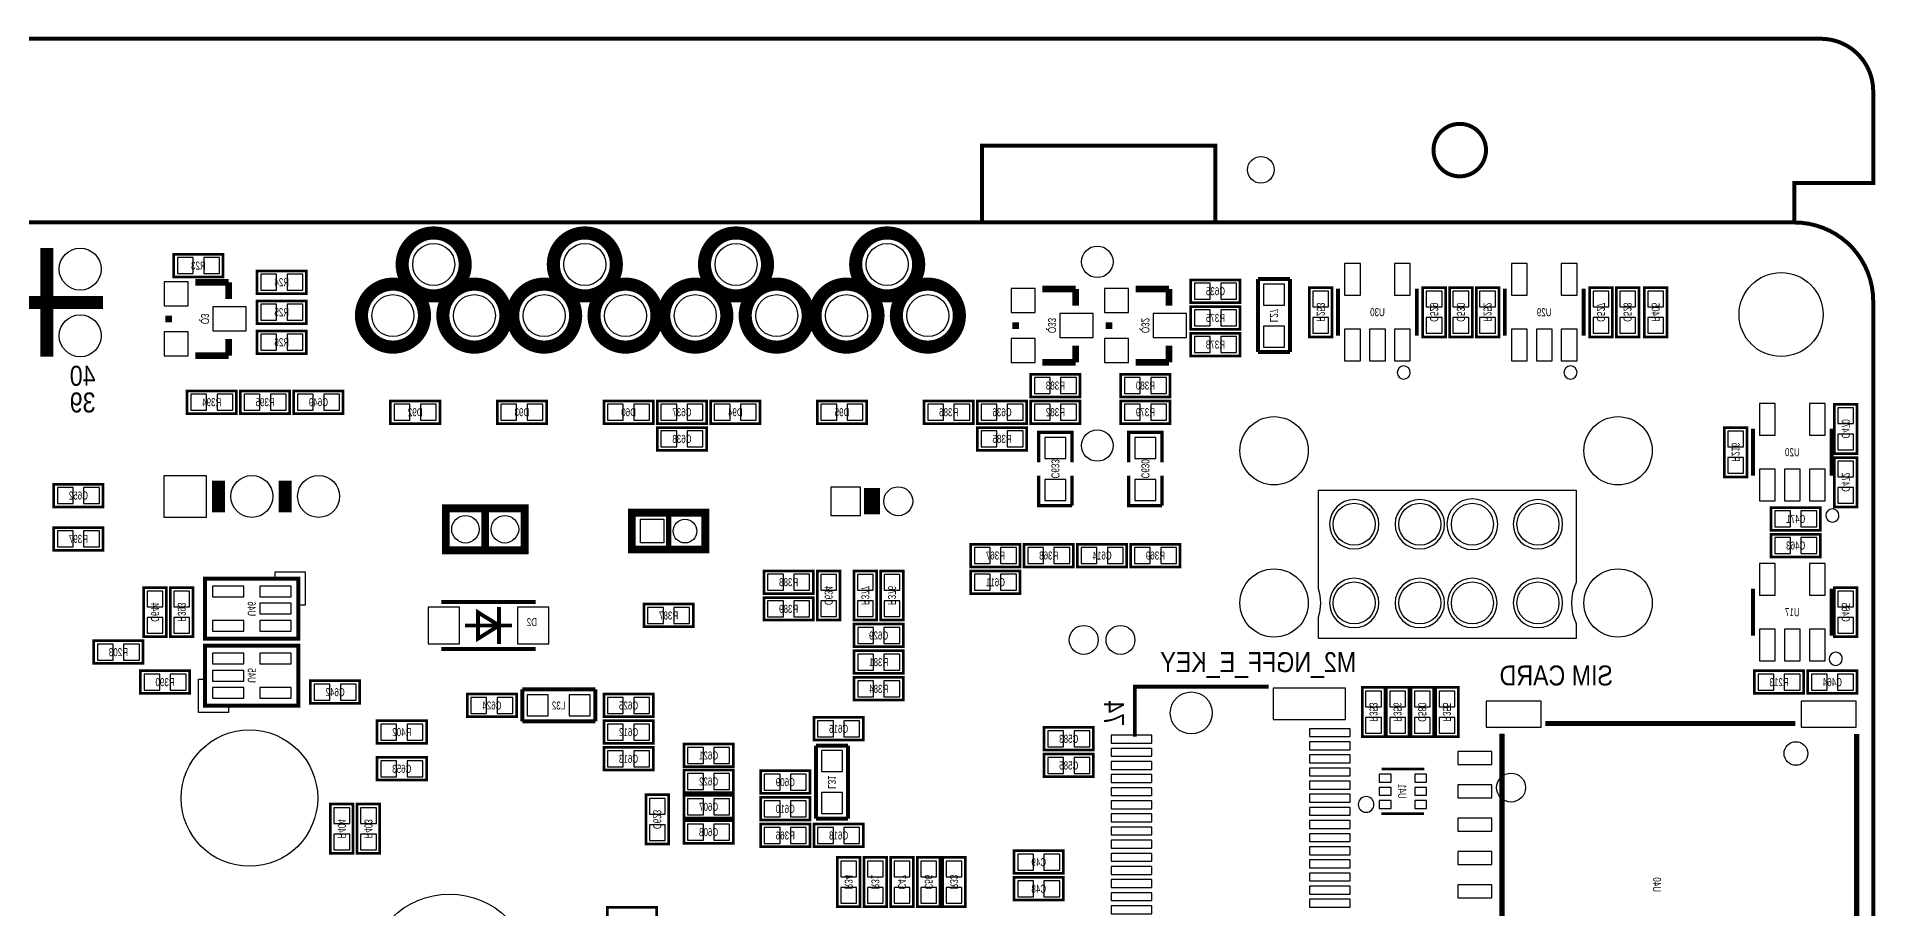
# Model space of a CAD drawing. Extents: x 0 to 125, y -7 to 87.
# Drawn here: x 55.1 to 125.1, y 53.9 to 87.1 of the extents above; entities that cross this region are included whole.
import ezdxf
from ezdxf.enums import TextEntityAlignment as Align

# ---------------------------------------------------------------- set-up
doc = ezdxf.new("R2010")
doc.units = 0
for name, color, linetype in [('BG_OUTLINE', 12, 'CONTINUOUS'), ('BG_SILKSCREEN_BOTTOM', 150, 'CONTINUOUS'), ('PG_SILKSCREEN_BOTTOM', 150, 'CONTINUOUS'), ('PIN_BOTTOM', 202, 'CONTINUOUS'), ('RD_SILKSCREEN_BOTTOM', 150, 'CONTINUOUS')]:
    doc.layers.add(name, color=color, linetype=linetype)

msp = doc.modelspace()

# ---------------------------------------------------------------- linework, layer by layer
at = {"layer": 'BG_OUTLINE', "const_width": 0.1524}
for points in [[(2.999994, 80.000094), (2.999994, 81.500091), (0, 81.500091), (0, 85.000084, -0.414214), (1.999996, 87.00008), (123.000008, 87.00008, -0.414214), (125.000004, 85.000084), (125.000004, 81.500091), (122.00001, 81.500091), (122.00001, 80.000094)], [(110.252002, 82.758077, 1), (108.252006, 82.758077, 1), (110.252002, 82.758077)], [(125.000004, 77.0001), (125.000004, 2.999994, -0.414214), (122.00001, 0), (2.999994, 0, -0.414214), (0, 2.999994), (0, 77.0001, -0.414214), (2.999994, 80.000094), (122.00001, 80.000094, -0.414214), (125.000004, 77.0001)]]:
    msp.add_lwpolyline(points, format="xyb", dxfattribs=at)
msp.add_lwpolyline([(91.059, 80.01), (91.059, 82.931), (99.949, 82.931), (99.949, 80.01)], dxfattribs=at)
at = {"layer": 'PG_SILKSCREEN_BOTTOM', "const_width": 0.499999}
for points in [[(71.373975, 78.399996, 0.999998), (68.973979, 78.399996, 1.000002), (71.373975, 78.399996)], [(77.131291, 78.399996, 0.999998), (74.731296, 78.399996, 1.000002), (77.131291, 78.399996)], [(82.888607, 78.399996, 0.999998), (80.488612, 78.399996, 1.000002), (82.888607, 78.399996)], [(88.645924, 78.399996, 0.999998), (86.245929, 78.399996, 1.000002), (88.645924, 78.399996)], [(69.824092, 76.45019, 1.000002), (67.424071, 76.45019, 0.999998), (69.824092, 76.45019)], [(72.923857, 76.45019, 1.000002), (70.523887, 76.45019, 0.999998), (72.923857, 76.45019)], [(75.581408, 76.45019, 1.000002), (73.181388, 76.45019, 0.999998), (75.581408, 76.45019)], [(78.681174, 76.45019, 1.000002), (76.281204, 76.45019, 0.999998), (78.681174, 76.45019)], [(81.338725, 76.45019, 1.000002), (78.938704, 76.45019, 0.999998), (81.338725, 76.45019)], [(84.43849, 76.45019, 1.000002), (82.03852, 76.45019, 0.999998), (84.43849, 76.45019)], [(87.096041, 76.45019, 1.000002), (84.696021, 76.45019, 0.999998), (87.096041, 76.45019)], [(90.195806, 76.45019, 1.000002), (87.795837, 76.45019, 0.999998), (90.195806, 76.45019)]]:
    msp.add_lwpolyline(points, format="xyb", dxfattribs=at)
at = {"layer": 'PG_SILKSCREEN_BOTTOM'}
for points, const_width in [([(55.441977, 74.882096), (55.441977, 79.022092)], 0.499999), ([(62.1538, 78.7908), (60.2742, 78.7908), (60.2742, 77.9272), (62.1538, 77.9272), (62.1538, 78.7908)], 0.1016), ([(62.3697, 77.724), (61.0997, 77.724)], 0.254), ([(62.3697, 77.089), (62.3697, 77.724)], 0.254), ([(63.4492, 77.2922), (65.3288, 77.2922), (65.3288, 78.1558), (63.4492, 78.1558), (63.4492, 77.2922)], 0.1016), ([(99.0092, 76.949275), (100.8888, 76.949275), (100.8888, 77.812875), (99.0092, 77.812875), (99.0092, 76.949275)], 0.1016), ([(102.791692, 77.851), (101.572492, 77.851)], 0.1524), ([(101.572492, 77.851), (101.572492, 75.0697)], 0.1524), ([(102.791692, 75.0697), (102.791692, 77.851)], 0.1524), ([(7.781976, 76.952094), (57.581978, 76.952094)], 0.499999), ([(65.3288, 77.0128), (63.4492, 77.0128), (63.4492, 76.1492), (65.3288, 76.1492), (65.3288, 77.0128)], 0.1016), ([(94.6277, 77.47), (93.3577, 77.47)], 0.254), ([(94.6277, 76.835), (94.6277, 77.47)], 0.254), ([(98.1837, 77.47), (96.9137, 77.47)], 0.254), ([(98.1837, 76.835), (98.1837, 77.47)], 0.254), ([(104.391892, 75.6412), (104.391892, 77.5208), (103.528292, 77.5208), (103.528292, 75.6412), (104.391892, 75.6412)], 0.1016), ([(104.619095, 77.480998), (104.619095, 75.681002)], 0.150012), ([(107.619089, 75.681002), (107.619089, 77.480998)], 0.150012), ([(108.709892, 75.6412), (108.709892, 77.5208), (107.846292, 77.5208), (107.846292, 75.6412), (108.709892, 75.6412)], 0.1016), ([(109.725892, 75.6412), (109.725892, 77.5208), (108.862292, 77.5208), (108.862292, 75.6412), (109.725892, 75.6412)], 0.1016), ([(110.741892, 75.6412), (110.741892, 77.5208), (109.878292, 77.5208), (109.878292, 75.6412), (110.741892, 75.6412)], 0.1016), ([(110.969095, 77.480998), (110.969095, 75.681002)], 0.150012), ([(113.969089, 75.681002), (113.969089, 77.480998)], 0.150012), ([(115.059892, 75.6412), (115.059892, 77.5208), (114.196292, 77.5208), (114.196292, 75.6412), (115.059892, 75.6412)], 0.1016), ([(116.075892, 75.6412), (116.075892, 77.5208), (115.212292, 77.5208), (115.212292, 75.6412), (116.075892, 75.6412)], 0.1016), ([(117.1448, 75.6412), (117.1448, 77.5208), (116.2812, 77.5208), (116.2812, 75.6412), (117.1448, 75.6412)], 0.1016), ([(60.0837, 76.2), (60.0837, 76.454)], 0.254), ([(92.3417, 75.946), (92.3417, 76.2)], 0.254), ([(95.8977, 75.946), (95.8977, 76.2)], 0.254), ([(100.8888, 76.796875), (99.0092, 76.796875), (99.0092, 75.933275), (100.8888, 75.933275), (100.8888, 76.796875)], 0.1016), ([(62.3697, 75.565), (62.3697, 74.93)], 0.254), ([(63.4492, 75.0062), (65.3288, 75.0062), (65.3288, 75.8698), (63.4492, 75.8698), (63.4492, 75.0062)], 0.1016), ([(99.0092, 74.917275), (100.8888, 74.917275), (100.8888, 75.780875), (99.0092, 75.780875), (99.0092, 74.917275)], 0.1016), ([(62.3697, 74.93), (61.0997, 74.93)], 0.254), ([(94.6277, 75.311), (94.6277, 74.676)], 0.254), ([(98.1837, 75.311), (98.1837, 74.676)], 0.254), ([(101.572492, 75.0697), (102.791692, 75.0697)], 0.1524), ([(94.7928, 74.2188), (92.9132, 74.2188), (92.9132, 73.3552), (94.7928, 73.3552), (94.7928, 74.2188)], 0.1016), ([(94.6277, 74.676), (93.3577, 74.676)], 0.254), ([(98.2218, 74.2188), (96.3422, 74.2188), (96.3422, 73.3552), (98.2218, 73.3552), (98.2218, 74.2188)], 0.1016), ([(98.1837, 74.676), (96.9137, 74.676)], 0.254), ([(60.7822, 72.7202), (62.6618, 72.7202), (62.6618, 73.5838), (60.7822, 73.5838), (60.7822, 72.7202)], 0.1016), ([(64.6938, 73.5838), (62.8142, 73.5838), (62.8142, 72.7202), (64.6938, 72.7202), (64.6938, 73.5838)], 0.1016), ([(64.8462, 72.7202), (66.7258, 72.7202), (66.7258, 73.5838), (64.8462, 73.5838), (64.8462, 72.7202)], 0.1016), ([(68.5292, 72.3392), (70.4088, 72.3392), (70.4088, 73.2028), (68.5292, 73.2028), (68.5292, 72.3392)], 0.1016), ([(72.5932, 72.3392), (74.4728, 72.3392), (74.4728, 73.2028), (72.5932, 73.2028), (72.5932, 72.3392)], 0.1016), ([(76.6572, 72.3392), (78.5368, 72.3392), (78.5368, 73.2028), (76.6572, 73.2028), (76.6572, 72.3392)], 0.1016), ([(78.6892, 72.3392), (80.5688, 72.3392), (80.5688, 73.2028), (78.6892, 73.2028), (78.6892, 72.3392)], 0.1016), ([(80.7212, 72.3392), (82.6008, 72.3392), (82.6008, 73.2028), (80.7212, 73.2028), (80.7212, 72.3392)], 0.1016), ([(84.7852, 72.3392), (86.6648, 72.3392), (86.6648, 73.2028), (84.7852, 73.2028), (84.7852, 72.3392)], 0.1016), ([(90.7288, 73.2028), (88.8492, 73.2028), (88.8492, 72.3392), (90.7288, 72.3392), (90.7288, 73.2028)], 0.1016), ([(92.7608, 73.2028), (90.8812, 73.2028), (90.8812, 72.3392), (92.7608, 72.3392), (92.7608, 73.2028)], 0.1016), ([(94.7928, 73.2028), (92.9132, 73.2028), (92.9132, 72.3392), (94.7928, 72.3392), (94.7928, 73.2028)], 0.1016), ([(98.2218, 73.2028), (96.3422, 73.2028), (96.3422, 72.3392), (98.2218, 72.3392), (98.2218, 73.2028)], 0.1016), ([(123.5202, 73.0758), (123.5202, 71.1962), (124.3838, 71.1962), (124.3838, 73.0758), (123.5202, 73.0758)], 0.1016), ([(80.5688, 72.1868), (78.6892, 72.1868), (78.6892, 71.3232), (80.5688, 71.3232), (80.5688, 72.1868)], 0.1016), ([(92.7608, 72.1868), (90.8812, 72.1868), (90.8812, 71.3232), (92.7608, 71.3232), (92.7608, 72.1868)], 0.1016), ([(120.1928, 70.3072), (120.1928, 72.1868), (119.3292, 72.1868), (119.3292, 70.3072), (120.1928, 70.3072)], 0.1016), ([(120.420003, 72.146998), (120.420003, 70.347002)], 0.150012), ([(123.419997, 70.347002), (123.419997, 72.146998)], 0.150012), ([(94.488, 70.866), (94.488, 72.009), (93.218, 72.009), (93.218, 70.866)], 0.127), ([(97.917, 70.866), (97.917, 72.009), (96.647, 72.009), (96.647, 70.866)], 0.127), ([(124.3838, 69.1642), (124.3838, 71.0438), (123.5202, 71.0438), (123.5202, 69.1642), (124.3838, 69.1642)], 0.1016), ([(57.5818, 70.0278), (55.7022, 70.0278), (55.7022, 69.1642), (57.5818, 69.1642), (57.5818, 70.0278)], 0.1016), ([(61.981004, 70.160998), (61.981004, 68.961)], 0.499999), ([(64.521004, 70.160998), (64.521004, 68.961)], 0.499999), ([(86.868, 68.877002), (86.868, 69.877)], 0.599999), ([(93.218, 70.358), (93.218, 69.215), (94.488, 69.215)], 0.127), ([(94.488, 69.215), (94.488, 70.358)], 0.127), ([(96.647, 70.358), (96.647, 69.215), (97.917, 69.215)], 0.127), ([(97.917, 69.215), (97.917, 70.358)], 0.127), ([(73.435997, 69.110911), (70.636003, 69.110911), (70.636003, 67.510914), (73.635997, 67.510914), (73.635997, 69.110911), (73.435997, 69.110911)], 0.299999), ([(72.136, 69.110911), (72.136, 67.510914)], 0.299999), ([(78.020012, 67.539057), (80.520007, 67.539057), (80.520007, 68.939054), (77.720012, 68.939054), (77.720012, 67.539057), (78.020012, 67.539057)], 0.299999), ([(79.120009, 67.539057), (79.120009, 68.939054)], 0.2), ([(122.9868, 69.1388), (121.1072, 69.1388), (121.1072, 68.2752), (122.9868, 68.2752), (122.9868, 69.1388)], 0.1016), ([(57.5818, 68.3768), (55.7022, 68.3768), (55.7022, 67.5132), (57.5818, 67.5132), (57.5818, 68.3768)], 0.1016), ([(122.9868, 68.1228), (121.1072, 68.1228), (121.1072, 67.2592), (122.9868, 67.2592), (122.9868, 68.1228)], 0.1016), ([(92.5068, 67.7418), (90.6272, 67.7418), (90.6272, 66.8782), (92.5068, 66.8782), (92.5068, 67.7418)], 0.1016), ([(92.6592, 66.8782), (94.5388, 66.8782), (94.5388, 67.7418), (92.6592, 67.7418), (92.6592, 66.8782)], 0.1016), ([(94.6912, 66.8782), (96.5708, 66.8782), (96.5708, 67.7418), (94.6912, 67.7418), (94.6912, 66.8782)], 0.1016), ([(96.7232, 66.8782), (98.6028, 66.8782), (98.6028, 67.7418), (96.7232, 67.7418), (96.7232, 66.8782)], 0.1016), ([(84.6328, 66.7258), (82.7532, 66.7258), (82.7532, 65.8622), (84.6328, 65.8622), (84.6328, 66.7258)], 0.1016), ([(85.6488, 64.8462), (85.6488, 66.7258), (84.7852, 66.7258), (84.7852, 64.8462), (85.6488, 64.8462)], 0.1016), ([(86.1822, 66.7258), (86.1822, 64.8462), (87.0458, 64.8462), (87.0458, 66.7258), (86.1822, 66.7258)], 0.1016), ([(87.1982, 66.7258), (87.1982, 64.8462), (88.0618, 64.8462), (88.0618, 66.7258), (87.1982, 66.7258)], 0.1016), ([(92.5068, 66.7258), (90.6272, 66.7258), (90.6272, 65.8622), (92.5068, 65.8622), (92.5068, 66.7258)], 0.1016), ([(59.1312, 66.0908), (59.1312, 64.2112), (59.9948, 64.2112), (59.9948, 66.0908), (59.1312, 66.0908)], 0.1016), ([(60.1472, 66.0908), (60.1472, 64.2112), (61.0108, 64.2112), (61.0108, 66.0908), (60.1472, 66.0908)], 0.1016), ([(61.468, 66.429001), (61.468, 64.143001), (65.024, 64.143001), (65.024, 66.429001), (61.468, 66.429001)], 0.1524), ([(120.420003, 66.050998), (120.420003, 64.251002)], 0.150012), ([(123.419997, 64.251002), (123.419997, 66.050998)], 0.150012), ([(124.3838, 64.2112), (124.3838, 66.0908), (123.5202, 66.0908), (123.5202, 64.2112), (124.3838, 64.2112)], 0.1016), ([(74.062996, 65.542998), (70.463004, 65.542998)], 0.150012), ([(72.662898, 64.643), (71.863102, 64.142899), (71.863102, 65.143101), (72.662898, 64.643)], 0.150012), ([(72.662898, 63.943001), (72.662898, 65.342999)], 0.150012), ([(80.0608, 65.4558), (78.1812, 65.4558), (78.1812, 64.5922), (80.0608, 64.5922), (80.0608, 65.4558)], 0.1016), ([(82.7532, 64.8462), (84.6328, 64.8462), (84.6328, 65.7098), (82.7532, 65.7098), (82.7532, 64.8462)], 0.1016), ([(71.363002, 64.643), (73.162998, 64.643)], 0.150012), ([(86.1822, 63.8302), (88.0618, 63.8302), (88.0618, 64.6938), (86.1822, 64.6938), (86.1822, 63.8302)], 0.1016), ([(59.1058, 64.0588), (57.2262, 64.0588), (57.2262, 63.1952), (59.1058, 63.1952), (59.1058, 64.0588)], 0.1016), ([(65.024, 61.586999), (65.024, 63.872999), (61.468, 63.872999), (61.468, 61.586999), (65.024, 61.586999)], 0.1524), ([(70.463004, 63.743002), (74.062996, 63.743002)], 0.150012), ([(88.0618, 63.6778), (86.1822, 63.6778), (86.1822, 62.8142), (88.0618, 62.8142), (88.0618, 63.6778)], 0.1016), ([(59.0042, 62.0522), (60.8838, 62.0522), (60.8838, 62.9158), (59.0042, 62.9158), (59.0042, 62.0522)], 0.1016), ([(65.4812, 61.6712), (67.3608, 61.6712), (67.3608, 62.5348), (65.4812, 62.5348), (65.4812, 61.6712)], 0.1016), ([(86.1822, 61.7982), (88.0618, 61.7982), (88.0618, 62.6618), (86.1822, 62.6618), (86.1822, 61.7982)], 0.1016), ([(101.976987, 62.31067), (96.876972, 62.31067), (96.876972, 60.410674)], 0.150012), ([(105.537, 62.2808), (105.537, 60.4012), (106.4006, 60.4012), (106.4006, 62.2808), (105.537, 62.2808)], 0.1016), ([(106.4514, 62.2808), (106.4514, 60.4012), (107.315, 60.4012), (107.315, 62.2808), (106.4514, 62.2808)], 0.1016), ([(108.2548, 60.4012), (108.2548, 62.2808), (107.3912, 62.2808), (107.3912, 60.4012), (108.2548, 60.4012)], 0.1016), ([(108.331, 62.2808), (108.331, 60.4012), (109.1946, 60.4012), (109.1946, 62.2808), (108.331, 62.2808)], 0.1016), ([(120.4722, 62.0522), (122.3518, 62.0522), (122.3518, 62.9158), (120.4722, 62.9158), (120.4722, 62.0522)], 0.1016), ([(124.3838, 62.9158), (122.5042, 62.9158), (122.5042, 62.0522), (124.3838, 62.0522), (124.3838, 62.9158)], 0.1016), ([(73.3298, 62.0268), (71.4502, 62.0268), (71.4502, 61.1632), (73.3298, 61.1632), (73.3298, 62.0268)], 0.1016), ([(76.327, 62.2046), (73.5457, 62.2046)], 0.1524), ([(73.5457, 62.2046), (73.5457, 60.9854)], 0.1524), ([(76.327, 60.9854), (76.327, 62.2046)], 0.1524), ([(76.6572, 61.1632), (78.5368, 61.1632), (78.5368, 62.0268), (76.6572, 62.0268), (76.6572, 61.1632)], 0.1016), ([(68.0212, 60.1472), (69.9008, 60.1472), (69.9008, 61.0108), (68.0212, 61.0108), (68.0212, 60.1472)], 0.1016), ([(73.5457, 60.9854), (76.327, 60.9854)], 0.1524), ([(76.6572, 60.1472), (78.5368, 60.1472), (78.5368, 61.0108), (76.6572, 61.0108), (76.6572, 60.1472)], 0.1016), ([(84.6582, 60.2742), (86.5378, 60.2742), (86.5378, 61.1378), (84.6582, 61.1378), (84.6582, 60.2742)], 0.1016), ([(112.517682, 60.910064), (122.0327, 60.910064)], 0.2), ([(95.3008, 60.7568), (93.4212, 60.7568), (93.4212, 59.8932), (95.3008, 59.8932), (95.3008, 60.7568)], 0.1016), ([(110.865006, 48.980674), (110.865006, 60.520656)], 0.2), ([(124.365004, 60.514179), (124.365004, 54.765067)], 0.2), ([(68.0212, 58.7502), (69.9008, 58.7502), (69.9008, 59.6138), (68.0212, 59.6138), (68.0212, 58.7502)], 0.1016), ([(76.6572, 59.1312), (78.5368, 59.1312), (78.5368, 59.9948), (76.6572, 59.9948), (76.6572, 59.1312)], 0.1016), ([(81.5848, 60.1218), (79.7052, 60.1218), (79.7052, 59.2582), (81.5848, 59.2582), (81.5848, 60.1218)], 0.1016), ([(84.7344, 60.0583), (84.7344, 57.277)], 0.1524), ([(85.9536, 60.0583), (84.7344, 60.0583)], 0.1524), ([(85.9536, 57.277), (85.9536, 60.0583)], 0.1524), ([(95.3008, 59.7408), (93.4212, 59.7408), (93.4212, 58.8772), (95.3008, 58.8772), (95.3008, 59.7408)], 0.1016), ([(81.5848, 59.1312), (79.7052, 59.1312), (79.7052, 58.2676), (81.5848, 58.2676), (81.5848, 59.1312)], 0.1016), ([(82.6262, 58.2422), (84.5058, 58.2422), (84.5058, 59.1058), (82.6262, 59.1058), (82.6262, 58.2422)], 0.1016), ([(107.898006, 59.178165), (106.275581, 59.178165)], 0.1), ([(79.121, 56.3118), (79.121, 58.1914), (78.2574, 58.1914), (78.2574, 56.3118), (79.121, 56.3118)], 0.1016), ([(81.5848, 58.166), (79.7052, 58.166), (79.7052, 57.3024), (81.5848, 57.3024), (81.5848, 58.166)], 0.1016), ([(82.6262, 57.2262), (84.5058, 57.2262), (84.5058, 58.0898), (82.6262, 58.0898), (82.6262, 57.2262)], 0.1016), ([(67.1068, 55.9562), (67.1068, 57.8358), (66.2432, 57.8358), (66.2432, 55.9562), (67.1068, 55.9562)], 0.1016), ([(68.1228, 55.9562), (68.1228, 57.8358), (67.2592, 57.8358), (67.2592, 55.9562), (68.1228, 55.9562)], 0.1016), ([(107.887084, 57.469761), (106.264685, 57.469761)], 0.1), ([(81.5848, 57.2008), (79.7052, 57.2008), (79.7052, 56.3372), (81.5848, 56.3372), (81.5848, 57.2008)], 0.1016), ([(82.6262, 56.2102), (84.5058, 56.2102), (84.5058, 57.0738), (82.6262, 57.0738), (82.6262, 56.2102)], 0.1016), ([(84.6582, 56.2102), (86.5378, 56.2102), (86.5378, 57.0738), (84.6582, 57.0738), (84.6582, 56.2102)], 0.1016), ([(84.7344, 57.277), (85.9536, 57.277)], 0.1524), ([(92.2782, 55.1942), (94.1578, 55.1942), (94.1578, 56.0578), (92.2782, 56.0578), (92.2782, 55.1942)], 0.1016), ([(86.4108, 53.9242), (86.4108, 55.8038), (85.5472, 55.8038), (85.5472, 53.9242), (86.4108, 53.9242)], 0.1016), ([(86.5632, 55.8038), (86.5632, 53.9242), (87.4268, 53.9242), (87.4268, 55.8038), (86.5632, 55.8038)], 0.1016), ([(87.5792, 55.8038), (87.5792, 53.9242), (88.4428, 53.9242), (88.4428, 55.8038), (87.5792, 55.8038)], 0.1016), ([(89.4588, 53.9242), (89.4588, 55.8038), (88.5952, 55.8038), (88.5952, 53.9242), (89.4588, 53.9242)], 0.1016), ([(89.5604, 55.8038), (89.5604, 53.9242), (90.424, 53.9242), (90.424, 55.8038), (89.5604, 55.8038)], 0.1016), ([(92.2782, 54.1782), (94.1578, 54.1782), (94.1578, 55.0418), (92.2782, 55.0418), (92.2782, 54.1782)], 0.1016), ([(124.365004, 54.765067), (124.365004, 49.015955)], 0.2), ([(76.7842, 53.0352), (78.6638, 53.0352), (78.6638, 53.8988), (76.7842, 53.8988), (76.7842, 53.0352)], 0.1016)]:
    msp.add_lwpolyline(points, dxfattribs=dict(at, const_width=const_width))
for points in [[(107.369077, 74.281005, 1), (106.869107, 74.280995, 1)], [(113.719077, 74.281005, 1), (113.219107, 74.280995, 1)], [(103.878278, 64.145135), (103.878278, 64.967815, 0.153462), (103.878278, 66.034133), (103.878278, 69.799429), (113.685777, 69.799429), (113.685777, 66.284323, 0.232151), (113.685777, 64.717727), (113.685777, 64.145135)], [(106.171644, 68.501006, 1), (104.292095, 68.501006, 1)], [(108.671766, 68.501006, 1), (106.792217, 68.501006, 1)], [(110.697162, 68.501006, 1), (108.766813, 68.501006, 1)], [(113.171884, 68.501006, 1), (111.292335, 68.501006, 1)], [(123.693987, 68.834, 1), (123.194017, 68.833991, 1)], [(106.171644, 65.501012, 1), (104.292095, 65.501012, 1)], [(108.671766, 65.501012, 1), (106.792217, 65.501012, 1)], [(110.671762, 65.501012, 1), (108.792213, 65.501012, 1)], [(113.171884, 65.501012, 1), (111.292335, 65.501012, 1)], [(123.820987, 63.373, 1), (123.321017, 63.372991, 1)], [(105.985996, 57.825056, 1), (105.385991, 57.825054, 1)]]:
    msp.add_lwpolyline(points, format="xyb", close=True, dxfattribs=at)
for points in [[(64.135, 66.429001), (64.135, 66.683001), (65.278, 66.683001), (65.278, 65.413001), (65.024, 65.413001), (65.024, 66.429001)], [(62.357, 61.586999), (62.357, 61.332999), (61.214, 61.332999), (61.214, 62.602999), (61.468, 62.602999), (61.468, 61.586999)]]:
    msp.add_lwpolyline(points, close=True, dxfattribs=at)
at = {"layer": 'PIN_BOTTOM'}
for points in [[(61.013823, 78.059305), (61.013823, 78.658695), (60.414433, 78.658695), (60.414433, 78.059305)], [(62.013567, 78.059305), (62.013567, 78.658695), (61.414177, 78.658695), (61.414177, 78.059305)], [(105.468776, 77.231545), (105.468776, 78.43045), (104.869386, 78.43045), (104.869386, 77.231545)], [(107.368797, 77.231545), (107.368797, 78.43045), (106.769408, 78.43045), (106.769408, 77.231545)], [(111.818776, 77.231545), (111.818776, 78.43045), (111.219386, 78.43045), (111.219386, 77.231545)], [(113.718797, 77.231545), (113.718797, 78.43045), (113.119408, 78.43045), (113.119408, 77.231545)], [(59.9059, 76.8223), (60.8203, 76.8223), (60.8203, 77.7367), (59.9059, 77.7367)], [(63.589433, 78.023695), (63.589433, 77.424305), (64.188823, 77.424305), (64.188823, 78.023695)], [(64.589177, 78.023695), (64.589177, 77.424305), (65.188567, 77.424305), (65.188567, 78.023695)], [(92.1639, 76.5683), (93.0783, 76.5683), (93.0783, 77.4827), (92.1639, 77.4827)], [(95.7199, 76.5683), (96.6343, 76.5683), (96.6343, 77.4827), (95.7199, 77.4827)], [(99.149433, 77.680769), (99.149433, 77.08138), (99.748823, 77.08138), (99.748823, 77.680769)], [(100.149177, 77.680769), (100.149177, 77.08138), (100.748567, 77.08138), (100.748567, 77.680769)], [(101.782042, 76.85405), (102.582142, 76.85405), (102.582142, 77.65415), (101.782042, 77.65415)], [(103.660397, 76.781177), (104.259786, 76.781177), (104.259786, 77.380567), (103.660397, 77.380567)], [(107.978397, 76.781177), (108.577786, 76.781177), (108.577786, 77.380567), (107.978397, 77.380567)], [(108.994397, 76.781177), (109.593786, 76.781177), (109.593786, 77.380567), (108.994397, 77.380567)], [(110.010397, 76.781177), (110.609786, 76.781177), (110.609786, 77.380567), (110.010397, 77.380567)], [(114.328397, 76.781177), (114.927786, 76.781177), (114.927786, 77.380567), (114.328397, 77.380567)], [(115.344397, 76.781177), (115.943786, 76.781177), (115.943786, 77.380567), (115.344397, 77.380567)], [(116.413305, 76.781177), (117.012695, 76.781177), (117.012695, 77.380567), (116.413305, 77.380567)], [(61.7601, 75.8698), (63.0301, 75.8698), (63.0301, 76.7842), (61.7601, 76.7842)], [(64.188823, 76.281305), (64.188823, 76.880695), (63.589433, 76.880695), (63.589433, 76.281305)], [(65.188567, 76.281305), (65.188567, 76.880695), (64.589177, 76.880695), (64.589177, 76.281305)], [(94.0181, 75.6158), (95.2881, 75.6158), (95.2881, 76.5302), (94.0181, 76.5302)], [(97.5741, 75.6158), (98.8441, 75.6158), (98.8441, 76.5302), (97.5741, 76.5302)], [(99.748823, 76.06538), (99.748823, 76.664769), (99.149433, 76.664769), (99.149433, 76.06538)], [(100.748567, 76.06538), (100.748567, 76.664769), (100.149177, 76.664769), (100.149177, 76.06538)], [(103.660397, 75.781433), (104.259786, 75.781433), (104.259786, 76.380823), (103.660397, 76.380823)], [(107.978397, 75.781433), (108.577786, 75.781433), (108.577786, 76.380823), (107.978397, 76.380823)], [(108.994397, 75.781433), (109.593786, 75.781433), (109.593786, 76.380823), (108.994397, 76.380823)], [(110.010397, 75.781433), (110.609786, 75.781433), (110.609786, 76.380823), (110.010397, 76.380823)], [(114.328397, 75.781433), (114.927786, 75.781433), (114.927786, 76.380823), (114.328397, 76.380823)], [(115.344397, 75.781433), (115.943786, 75.781433), (115.943786, 76.380823), (115.344397, 76.380823)], [(116.413305, 75.781433), (117.012695, 75.781433), (117.012695, 76.380823), (116.413305, 76.380823)], [(59.9059, 74.9173), (60.8203, 74.9173), (60.8203, 75.8317), (59.9059, 75.8317)], [(63.589433, 75.737695), (63.589433, 75.138305), (64.188823, 75.138305), (64.188823, 75.737695)], [(64.589177, 75.737695), (64.589177, 75.138305), (65.188567, 75.138305), (65.188567, 75.737695)], [(99.149433, 75.648769), (99.149433, 75.04938), (99.748823, 75.04938), (99.748823, 75.648769)], [(100.149177, 75.648769), (100.149177, 75.04938), (100.748567, 75.04938), (100.748567, 75.648769)], [(101.782042, 75.25385), (102.582142, 75.25385), (102.582142, 76.05395), (101.782042, 76.05395)], [(105.468776, 74.731524), (105.468776, 75.93043), (104.869386, 75.93043), (104.869386, 74.731524)], [(106.418786, 74.731524), (106.418786, 75.93043), (105.819397, 75.93043), (105.819397, 74.731524)], [(107.368797, 74.731524), (107.368797, 75.93043), (106.769408, 75.93043), (106.769408, 74.731524)], [(111.818776, 74.731524), (111.818776, 75.93043), (111.219386, 75.93043), (111.219386, 74.731524)], [(112.768786, 74.731524), (112.768786, 75.93043), (112.169397, 75.93043), (112.169397, 74.731524)], [(113.718797, 74.731524), (113.718797, 75.93043), (113.119408, 75.93043), (113.119408, 74.731524)], [(92.1639, 74.6633), (93.0783, 74.6633), (93.0783, 75.5777), (92.1639, 75.5777)], [(95.7199, 74.6633), (96.6343, 74.6633), (96.6343, 75.5777), (95.7199, 75.5777)], [(93.652823, 73.487305), (93.652823, 74.086695), (93.053433, 74.086695), (93.053433, 73.487305)], [(94.652567, 73.487305), (94.652567, 74.086695), (94.053177, 74.086695), (94.053177, 73.487305)], [(97.081823, 73.487305), (97.081823, 74.086695), (96.482433, 74.086695), (96.482433, 73.487305)], [(98.081567, 73.487305), (98.081567, 74.086695), (97.482177, 74.086695), (97.482177, 73.487305)], [(60.922433, 73.451695), (60.922433, 72.852305), (61.521823, 72.852305), (61.521823, 73.451695)], [(61.922177, 73.451695), (61.922177, 72.852305), (62.521567, 72.852305), (62.521567, 73.451695)], [(63.553823, 72.852305), (63.553823, 73.451695), (62.954433, 73.451695), (62.954433, 72.852305)], [(64.553567, 72.852305), (64.553567, 73.451695), (63.954177, 73.451695), (63.954177, 72.852305)], [(64.986433, 73.451695), (64.986433, 72.852305), (65.585823, 72.852305), (65.585823, 73.451695)], [(65.986177, 73.451695), (65.986177, 72.852305), (66.585567, 72.852305), (66.585567, 73.451695)], [(68.669433, 73.070695), (68.669433, 72.471305), (69.268823, 72.471305), (69.268823, 73.070695)], [(69.669177, 73.070695), (69.669177, 72.471305), (70.268567, 72.471305), (70.268567, 73.070695)], [(72.733433, 73.070695), (72.733433, 72.471305), (73.332823, 72.471305), (73.332823, 73.070695)], [(73.733177, 73.070695), (73.733177, 72.471305), (74.332567, 72.471305), (74.332567, 73.070695)], [(76.797433, 73.070695), (76.797433, 72.471305), (77.396823, 72.471305), (77.396823, 73.070695)], [(77.797177, 73.070695), (77.797177, 72.471305), (78.396567, 72.471305), (78.396567, 73.070695)], [(78.829433, 73.070695), (78.829433, 72.471305), (79.428823, 72.471305), (79.428823, 73.070695)], [(79.829177, 73.070695), (79.829177, 72.471305), (80.428567, 72.471305), (80.428567, 73.070695)], [(80.861433, 73.070695), (80.861433, 72.471305), (81.460823, 72.471305), (81.460823, 73.070695)], [(81.861177, 73.070695), (81.861177, 72.471305), (82.460567, 72.471305), (82.460567, 73.070695)], [(84.925433, 73.070695), (84.925433, 72.471305), (85.524823, 72.471305), (85.524823, 73.070695)], [(85.925177, 73.070695), (85.925177, 72.471305), (86.524567, 72.471305), (86.524567, 73.070695)], [(89.588823, 72.471305), (89.588823, 73.070695), (88.989433, 73.070695), (88.989433, 72.471305)], [(90.588567, 72.471305), (90.588567, 73.070695), (89.989177, 73.070695), (89.989177, 72.471305)], [(91.620823, 72.471305), (91.620823, 73.070695), (91.021433, 73.070695), (91.021433, 72.471305)], [(92.620567, 72.471305), (92.620567, 73.070695), (92.021177, 73.070695), (92.021177, 72.471305)], [(93.652823, 72.471305), (93.652823, 73.070695), (93.053433, 73.070695), (93.053433, 72.471305)], [(94.652567, 72.471305), (94.652567, 73.070695), (94.053177, 73.070695), (94.053177, 72.471305)], [(97.081823, 72.471305), (97.081823, 73.070695), (96.482433, 73.070695), (96.482433, 72.471305)], [(98.081567, 72.471305), (98.081567, 73.070695), (97.482177, 73.070695), (97.482177, 72.471305)], [(121.269684, 71.897545), (121.269684, 73.09645), (120.670295, 73.09645), (120.670295, 71.897545)], [(123.169705, 71.897545), (123.169705, 73.09645), (122.570316, 73.09645), (122.570316, 71.897545)], [(124.251695, 72.935567), (123.652305, 72.935567), (123.652305, 72.336177), (124.251695, 72.336177)], [(79.428823, 71.455305), (79.428823, 72.054695), (78.829433, 72.054695), (78.829433, 71.455305)], [(80.428567, 71.455305), (80.428567, 72.054695), (79.829177, 72.054695), (79.829177, 71.455305)], [(91.620823, 71.455305), (91.620823, 72.054695), (91.021433, 72.054695), (91.021433, 71.455305)], [(92.620567, 71.455305), (92.620567, 72.054695), (92.021177, 72.054695), (92.021177, 71.455305)], [(93.45295, 71.01205), (94.25305, 71.01205), (94.25305, 71.81215), (93.45295, 71.81215)], [(96.88195, 71.01205), (97.68205, 71.01205), (97.68205, 71.81215), (96.88195, 71.81215)], [(119.461305, 71.447177), (120.060695, 71.447177), (120.060695, 72.046567), (119.461305, 72.046567)], [(124.251695, 71.935823), (123.652305, 71.935823), (123.652305, 71.336433), (124.251695, 71.336433)], [(119.461305, 70.447433), (120.060695, 70.447433), (120.060695, 71.046823), (119.461305, 71.046823)], [(123.652305, 70.304177), (124.251695, 70.304177), (124.251695, 70.903567), (123.652305, 70.903567)], [(59.911005, 68.761), (59.911005, 70.360997), (61.511002, 70.360997), (61.511002, 68.761)], [(93.45295, 69.41185), (94.25305, 69.41185), (94.25305, 70.21195), (93.45295, 70.21195)], [(96.88195, 69.41185), (97.68205, 69.41185), (97.68205, 70.21195), (96.88195, 70.21195)], [(121.269684, 69.397524), (121.269684, 70.59643), (120.670295, 70.59643), (120.670295, 69.397524)], [(122.219695, 69.397524), (122.219695, 70.59643), (121.620305, 70.59643), (121.620305, 69.397524)], [(123.169705, 69.397524), (123.169705, 70.59643), (122.570316, 70.59643), (122.570316, 69.397524)], [(56.441823, 69.296305), (56.441823, 69.895695), (55.842433, 69.895695), (55.842433, 69.296305)], [(57.441567, 69.296305), (57.441567, 69.895695), (56.842177, 69.895695), (56.842177, 69.296305)], [(85.31799, 68.82699), (85.31799, 69.926987), (86.417988, 69.926987), (86.417988, 68.82699)], [(123.652305, 69.304433), (124.251695, 69.304433), (124.251695, 69.903823), (123.652305, 69.903823)], [(78.044904, 67.789044), (78.044904, 68.689042), (78.944902, 68.689042), (78.944902, 67.789044)], [(121.846823, 68.407305), (121.846823, 69.006695), (121.247433, 69.006695), (121.247433, 68.407305)], [(122.846567, 68.407305), (122.846567, 69.006695), (122.247177, 69.006695), (122.247177, 68.407305)], [(56.441823, 67.645305), (56.441823, 68.244695), (55.842433, 68.244695), (55.842433, 67.645305)], [(57.441567, 67.645305), (57.441567, 68.244695), (56.842177, 68.244695), (56.842177, 67.645305)], [(121.846823, 67.391305), (121.846823, 67.990695), (121.247433, 67.990695), (121.247433, 67.391305)], [(122.846567, 67.391305), (122.846567, 67.990695), (122.247177, 67.990695), (122.247177, 67.391305)], [(91.366823, 67.010305), (91.366823, 67.609695), (90.767433, 67.609695), (90.767433, 67.010305)], [(92.366567, 67.010305), (92.366567, 67.609695), (91.767177, 67.609695), (91.767177, 67.010305)], [(92.799433, 67.609695), (92.799433, 67.010305), (93.398823, 67.010305), (93.398823, 67.609695)], [(93.799177, 67.609695), (93.799177, 67.010305), (94.398567, 67.010305), (94.398567, 67.609695)], [(94.831433, 67.609695), (94.831433, 67.010305), (95.430823, 67.010305), (95.430823, 67.609695)], [(95.831177, 67.609695), (95.831177, 67.010305), (96.430567, 67.010305), (96.430567, 67.609695)], [(96.863433, 67.609695), (96.863433, 67.010305), (97.462823, 67.010305), (97.462823, 67.609695)], [(97.863177, 67.609695), (97.863177, 67.010305), (98.462567, 67.010305), (98.462567, 67.609695)], [(83.492823, 65.994305), (83.492823, 66.593695), (82.893433, 66.593695), (82.893433, 65.994305)], [(84.492567, 65.994305), (84.492567, 66.593695), (83.893177, 66.593695), (83.893177, 65.994305)], [(84.917305, 65.986177), (85.516695, 65.986177), (85.516695, 66.585567), (84.917305, 66.585567)], [(86.913695, 66.585567), (86.314305, 66.585567), (86.314305, 65.986177), (86.913695, 65.986177)], [(87.929695, 66.585567), (87.330305, 66.585567), (87.330305, 65.986177), (87.929695, 65.986177)], [(91.366823, 65.994305), (91.366823, 66.593695), (90.767433, 66.593695), (90.767433, 65.994305)], [(92.366567, 65.994305), (92.366567, 66.593695), (91.767177, 66.593695), (91.767177, 65.994305)], [(121.269684, 65.801545), (121.269684, 67.00045), (120.670295, 67.00045), (120.670295, 65.801545)], [(123.169705, 65.801545), (123.169705, 67.00045), (122.570316, 67.00045), (122.570316, 65.801545)], [(59.862695, 65.950567), (59.263305, 65.950567), (59.263305, 65.351177), (59.862695, 65.351177)], [(60.878695, 65.950567), (60.279305, 65.950567), (60.279305, 65.351177), (60.878695, 65.351177)], [(62.943003, 66.139212), (61.749203, 66.139212), (61.749203, 65.732812), (62.943003, 65.732812)], [(64.742797, 66.139212), (63.548997, 66.139212), (63.548997, 65.732812), (64.742797, 65.732812)], [(123.652305, 65.351177), (124.251695, 65.351177), (124.251695, 65.950567), (123.652305, 65.950567)], [(64.742797, 65.489201), (63.548997, 65.489201), (63.548997, 65.082801), (64.742797, 65.082801)], [(69.963055, 65.343024), (69.963055, 63.942976), (71.162951, 63.942976), (71.162951, 65.343024)], [(73.363049, 65.343024), (73.363049, 63.942976), (74.562945, 63.942976), (74.562945, 65.343024)], [(78.920823, 64.724305), (78.920823, 65.323695), (78.321433, 65.323695), (78.321433, 64.724305)], [(79.920567, 64.724305), (79.920567, 65.323695), (79.321177, 65.323695), (79.321177, 64.724305)], [(82.893433, 65.577695), (82.893433, 64.978305), (83.492823, 64.978305), (83.492823, 65.577695)], [(83.893177, 65.577695), (83.893177, 64.978305), (84.492567, 64.978305), (84.492567, 65.577695)], [(84.917305, 64.986433), (85.516695, 64.986433), (85.516695, 65.585823), (84.917305, 65.585823)], [(86.913695, 65.585823), (86.314305, 65.585823), (86.314305, 64.986433), (86.913695, 64.986433)], [(87.929695, 65.585823), (87.330305, 65.585823), (87.330305, 64.986433), (87.929695, 64.986433)], [(59.862695, 64.950823), (59.263305, 64.950823), (59.263305, 64.351433), (59.862695, 64.351433)], [(60.878695, 64.950823), (60.279305, 64.950823), (60.279305, 64.351433), (60.878695, 64.351433)], [(62.943003, 64.83919), (61.749203, 64.83919), (61.749203, 64.43279), (62.943003, 64.43279)], [(64.742797, 64.83919), (63.548997, 64.83919), (63.548997, 64.43279), (64.742797, 64.43279)], [(86.322433, 64.561695), (86.322433, 63.962305), (86.921823, 63.962305), (86.921823, 64.561695)], [(87.322177, 64.561695), (87.322177, 63.962305), (87.921567, 63.962305), (87.921567, 64.561695)], [(121.269684, 63.301524), (121.269684, 64.50043), (120.670295, 64.50043), (120.670295, 63.301524)], [(122.219695, 63.301524), (122.219695, 64.50043), (121.620305, 64.50043), (121.620305, 63.301524)], [(123.169705, 63.301524), (123.169705, 64.50043), (122.570316, 64.50043), (122.570316, 63.301524)], [(123.652305, 64.351433), (124.251695, 64.351433), (124.251695, 64.950823), (123.652305, 64.950823)], [(57.965823, 63.327305), (57.965823, 63.926695), (57.366433, 63.926695), (57.366433, 63.327305)], [(58.965567, 63.327305), (58.965567, 63.926695), (58.366177, 63.926695), (58.366177, 63.327305)], [(61.749203, 63.17681), (62.943003, 63.17681), (62.943003, 63.58321), (61.749203, 63.58321)], [(63.548997, 63.17681), (64.742797, 63.17681), (64.742797, 63.58321), (63.548997, 63.58321)], [(86.921823, 62.946305), (86.921823, 63.545695), (86.322433, 63.545695), (86.322433, 62.946305)], [(87.921567, 62.946305), (87.921567, 63.545695), (87.322177, 63.545695), (87.322177, 62.946305)], [(59.144433, 62.783695), (59.144433, 62.184305), (59.743823, 62.184305), (59.743823, 62.783695)], [(60.144177, 62.783695), (60.144177, 62.184305), (60.743567, 62.184305), (60.743567, 62.783695)], [(61.749203, 62.526799), (62.943003, 62.526799), (62.943003, 62.933199), (61.749203, 62.933199)], [(65.621433, 62.402695), (65.621433, 61.803305), (66.220823, 61.803305), (66.220823, 62.402695)], [(66.621177, 62.402695), (66.621177, 61.803305), (67.220567, 61.803305), (67.220567, 62.402695)], [(86.322433, 62.529695), (86.322433, 61.930305), (86.921823, 61.930305), (86.921823, 62.529695)], [(87.322177, 62.529695), (87.322177, 61.930305), (87.921567, 61.930305), (87.921567, 62.529695)], [(120.612433, 62.783695), (120.612433, 62.184305), (121.211823, 62.184305), (121.211823, 62.783695)], [(121.612177, 62.783695), (121.612177, 62.184305), (122.211567, 62.184305), (122.211567, 62.783695)], [(123.243823, 62.184305), (123.243823, 62.783695), (122.644433, 62.783695), (122.644433, 62.184305)], [(124.243567, 62.184305), (124.243567, 62.783695), (123.644177, 62.783695), (123.644177, 62.184305)], [(61.749203, 61.876788), (62.943003, 61.876788), (62.943003, 62.283188), (61.749203, 62.283188)], [(63.548997, 61.876788), (64.742797, 61.876788), (64.742797, 62.283188), (63.548997, 62.283188)], [(72.189823, 61.295305), (72.189823, 61.894695), (71.590433, 61.894695), (71.590433, 61.295305)], [(73.189567, 61.295305), (73.189567, 61.894695), (72.590177, 61.894695), (72.590177, 61.295305)], [(73.72985, 61.99505), (73.72985, 61.19495), (74.52995, 61.19495), (74.52995, 61.99505)], [(75.33005, 61.99505), (75.33005, 61.19495), (76.13015, 61.19495), (76.13015, 61.99505)], [(76.797433, 61.894695), (76.797433, 61.295305), (77.396823, 61.295305), (77.396823, 61.894695)], [(77.797177, 61.894695), (77.797177, 61.295305), (78.396567, 61.295305), (78.396567, 61.894695)], [(102.151967, 61.06066), (104.901975, 61.06066), (104.901975, 62.260658), (102.151967, 62.260658)], [(106.268495, 62.140567), (105.669105, 62.140567), (105.669105, 61.541177), (106.268495, 61.541177)], [(107.182895, 62.140567), (106.583505, 62.140567), (106.583505, 61.541177), (107.182895, 61.541177)], [(107.523305, 61.541177), (108.122695, 61.541177), (108.122695, 62.140567), (107.523305, 62.140567)], [(109.062495, 62.140567), (108.463105, 62.140567), (108.463105, 61.541177), (109.062495, 61.541177)], [(112.354982, 61.765078), (110.254987, 61.765078), (110.254987, 60.76508), (112.354982, 60.76508)], [(124.354984, 61.765078), (122.254988, 61.765078), (122.254988, 60.76508), (124.354984, 60.76508)], [(84.798433, 61.005695), (84.798433, 60.406305), (85.397823, 60.406305), (85.397823, 61.005695)], [(85.798177, 61.005695), (85.798177, 60.406305), (86.397567, 60.406305), (86.397567, 61.005695)], [(106.268495, 61.140823), (105.669105, 61.140823), (105.669105, 60.541433), (106.268495, 60.541433)], [(107.182895, 61.140823), (106.583505, 61.140823), (106.583505, 60.541433), (107.182895, 60.541433)], [(107.523305, 60.541433), (108.122695, 60.541433), (108.122695, 61.140823), (107.523305, 61.140823)], [(109.062495, 61.140823), (108.463105, 61.140823), (108.463105, 60.541433), (109.062495, 60.541433)], [(68.161433, 60.878695), (68.161433, 60.279305), (68.760823, 60.279305), (68.760823, 60.878695)], [(69.161177, 60.878695), (69.161177, 60.279305), (69.760567, 60.279305), (69.760567, 60.878695)], [(76.797433, 60.878695), (76.797433, 60.279305), (77.396823, 60.279305), (77.396823, 60.878695)], [(77.797177, 60.878695), (77.797177, 60.279305), (78.396567, 60.279305), (78.396567, 60.878695)], [(94.160823, 60.025305), (94.160823, 60.624695), (93.561433, 60.624695), (93.561433, 60.025305)], [(95.160567, 60.025305), (95.160567, 60.624695), (94.561177, 60.624695), (94.561177, 60.025305)], [(95.976973, 60.160675), (97.526983, 60.160675), (97.526983, 60.460674), (95.976973, 60.460674)], [(103.526971, 60.410661), (105.076981, 60.410661), (105.076981, 60.710661), (103.526971, 60.710661)], [(76.797433, 59.862695), (76.797433, 59.263305), (77.396823, 59.263305), (77.396823, 59.862695)], [(77.797177, 59.862695), (77.797177, 59.263305), (78.396567, 59.263305), (78.396567, 59.862695)], [(80.444823, 59.390305), (80.444823, 59.989695), (79.845433, 59.989695), (79.845433, 59.390305)], [(81.444567, 59.390305), (81.444567, 59.989695), (80.845177, 59.989695), (80.845177, 59.390305)], [(85.74405, 59.87415), (84.94395, 59.87415), (84.94395, 59.07405), (85.74405, 59.07405)], [(94.160823, 59.009305), (94.160823, 59.608695), (93.561433, 59.608695), (93.561433, 59.009305)], [(95.160567, 59.009305), (95.160567, 59.608695), (94.561177, 59.608695), (94.561177, 59.009305)], [(95.976973, 59.660676), (97.526983, 59.660676), (97.526983, 59.960675), (95.976973, 59.960675)], [(103.526971, 59.910663), (105.076981, 59.910663), (105.076981, 60.210662), (103.526971, 60.210662)], [(103.526971, 59.410663), (105.076981, 59.410663), (105.076981, 59.710663), (103.526971, 59.710663)], [(110.475001, 59.845054), (109.175004, 59.845054), (109.175004, 59.345055), (110.475001, 59.345055)], [(68.161433, 59.481695), (68.161433, 58.882305), (68.760823, 58.882305), (68.760823, 59.481695)], [(69.161177, 59.481695), (69.161177, 58.882305), (69.760567, 58.882305), (69.760567, 59.481695)], [(80.444823, 58.399705), (80.444823, 58.999095), (79.845433, 58.999095), (79.845433, 58.399705)], [(81.444567, 58.399705), (81.444567, 58.999095), (80.845177, 58.999095), (80.845177, 58.399705)], [(82.766433, 58.973695), (82.766433, 58.374305), (83.365823, 58.374305), (83.365823, 58.973695)], [(83.766177, 58.973695), (83.766177, 58.374305), (84.365567, 58.374305), (84.365567, 58.973695)], [(95.976973, 59.160677), (97.526983, 59.160677), (97.526983, 59.460676), (95.976973, 59.460676)], [(95.976973, 58.660678), (97.526983, 58.660678), (97.526983, 58.960677), (95.976973, 58.960677)], [(103.526971, 58.910665), (105.076981, 58.910665), (105.076981, 59.210664), (103.526971, 59.210664)], [(106.185983, 58.675054), (106.635995, 58.675054), (106.635995, 58.975053), (106.185983, 58.975053)], [(107.535993, 58.675054), (107.986004, 58.675054), (107.986004, 58.975053), (107.535993, 58.975053)], [(85.74405, 58.27395), (84.94395, 58.27395), (84.94395, 57.47385), (85.74405, 57.47385)], [(95.976973, 58.160679), (97.526983, 58.160679), (97.526983, 58.460678), (95.976973, 58.460678)], [(103.526971, 58.410666), (105.076981, 58.410666), (105.076981, 58.710665), (103.526971, 58.710665)], [(103.526971, 57.910667), (105.076981, 57.910667), (105.076981, 58.210666), (103.526971, 58.210666)], [(106.185983, 58.175055), (106.635995, 58.175055), (106.635995, 58.475054), (106.185983, 58.475054)], [(107.535993, 58.175055), (107.986004, 58.175055), (107.986004, 58.475054), (107.535993, 58.475054)], [(110.475001, 58.575054), (109.175004, 58.575054), (109.175004, 58.075055), (110.475001, 58.075055)], [(66.375305, 57.096177), (66.974695, 57.096177), (66.974695, 57.695567), (66.375305, 57.695567)], [(67.391305, 57.096177), (67.990695, 57.096177), (67.990695, 57.695567), (67.391305, 57.695567)], [(78.389505, 57.451777), (78.988895, 57.451777), (78.988895, 58.051167), (78.389505, 58.051167)], [(80.444823, 57.434505), (80.444823, 58.033895), (79.845433, 58.033895), (79.845433, 57.434505)], [(81.444567, 57.434505), (81.444567, 58.033895), (80.845177, 58.033895), (80.845177, 57.434505)], [(82.766433, 57.957695), (82.766433, 57.358305), (83.365823, 57.358305), (83.365823, 57.957695)], [(83.766177, 57.957695), (83.766177, 57.358305), (84.365567, 57.358305), (84.365567, 57.957695)], [(95.976973, 57.66068), (97.526983, 57.66068), (97.526983, 57.960679), (95.976973, 57.960679)], [(95.976973, 57.160655), (97.526983, 57.160655), (97.526983, 57.460655), (95.976973, 57.460655)], [(103.526971, 57.410667), (105.076981, 57.410667), (105.076981, 57.710667), (103.526971, 57.710667)], [(106.185983, 57.675056), (106.635995, 57.675056), (106.635995, 57.975055), (106.185983, 57.975055)], [(107.535993, 57.675056), (107.986004, 57.675056), (107.986004, 57.975055), (107.535993, 57.975055)], [(78.389505, 56.452033), (78.988895, 56.452033), (78.988895, 57.051423), (78.389505, 57.051423)], [(80.444823, 56.469305), (80.444823, 57.068695), (79.845433, 57.068695), (79.845433, 56.469305)], [(81.444567, 56.469305), (81.444567, 57.068695), (80.845177, 57.068695), (80.845177, 56.469305)], [(82.766433, 56.941695), (82.766433, 56.342305), (83.365823, 56.342305), (83.365823, 56.941695)], [(83.766177, 56.941695), (83.766177, 56.342305), (84.365567, 56.342305), (84.365567, 56.941695)], [(84.798433, 56.941695), (84.798433, 56.342305), (85.397823, 56.342305), (85.397823, 56.941695)], [(85.798177, 56.941695), (85.798177, 56.342305), (86.397567, 56.342305), (86.397567, 56.941695)], [(95.976973, 56.660656), (97.526983, 56.660656), (97.526983, 56.960656), (95.976973, 56.960656)], [(103.526971, 56.910668), (105.076981, 56.910668), (105.076981, 57.210668), (103.526971, 57.210668)], [(110.475001, 57.305054), (109.175004, 57.305054), (109.175004, 56.805055), (110.475001, 56.805055)], [(66.375305, 56.096433), (66.974695, 56.096433), (66.974695, 56.695823), (66.375305, 56.695823)], [(67.391305, 56.096433), (67.990695, 56.096433), (67.990695, 56.695823), (67.391305, 56.695823)], [(95.976973, 56.160657), (97.526983, 56.160657), (97.526983, 56.460657), (95.976973, 56.460657)], [(103.526971, 56.410669), (105.076981, 56.410669), (105.076981, 56.710669), (103.526971, 56.710669)], [(103.526971, 55.91067), (105.076981, 55.91067), (105.076981, 56.21067), (103.526971, 56.21067)], [(110.475001, 56.035054), (109.175004, 56.035054), (109.175004, 55.535055), (110.475001, 55.535055)], [(85.679305, 55.064177), (86.278695, 55.064177), (86.278695, 55.663567), (85.679305, 55.663567)], [(87.294695, 55.663567), (86.695305, 55.663567), (86.695305, 55.064177), (87.294695, 55.064177)], [(88.310695, 55.663567), (87.711305, 55.663567), (87.711305, 55.064177), (88.310695, 55.064177)], [(88.727305, 55.064177), (89.326695, 55.064177), (89.326695, 55.663567), (88.727305, 55.663567)], [(90.291895, 55.663567), (89.692505, 55.663567), (89.692505, 55.064177), (90.291895, 55.064177)], [(92.418433, 55.925695), (92.418433, 55.326305), (93.017823, 55.326305), (93.017823, 55.925695)], [(93.418177, 55.925695), (93.418177, 55.326305), (94.017567, 55.326305), (94.017567, 55.925695)], [(95.976973, 55.660658), (97.526983, 55.660658), (97.526983, 55.960658), (95.976973, 55.960658)], [(95.976973, 55.160659), (97.526983, 55.160659), (97.526983, 55.460659), (95.976973, 55.460659)], [(103.526971, 55.410671), (105.076981, 55.410671), (105.076981, 55.710671), (103.526971, 55.710671)], [(85.679305, 54.064433), (86.278695, 54.064433), (86.278695, 54.663823), (85.679305, 54.663823)], [(87.294695, 54.663823), (86.695305, 54.663823), (86.695305, 54.064433), (87.294695, 54.064433)], [(88.310695, 54.663823), (87.711305, 54.663823), (87.711305, 54.064433), (88.310695, 54.064433)], [(88.727305, 54.064433), (89.326695, 54.064433), (89.326695, 54.663823), (88.727305, 54.663823)], [(90.291895, 54.663823), (89.692505, 54.663823), (89.692505, 54.064433), (90.291895, 54.064433)], [(92.418433, 54.909695), (92.418433, 54.310305), (93.017823, 54.310305), (93.017823, 54.909695)], [(93.418177, 54.909695), (93.418177, 54.310305), (94.017567, 54.310305), (94.017567, 54.909695)], [(95.976973, 54.66066), (97.526983, 54.66066), (97.526983, 54.96066), (95.976973, 54.96066)], [(103.526971, 54.910672), (105.076981, 54.910672), (105.076981, 55.210672), (103.526971, 55.210672)], [(103.526971, 54.410674), (105.076981, 54.410674), (105.076981, 54.710673), (103.526971, 54.710673)], [(110.475001, 54.765054), (109.175004, 54.765054), (109.175004, 54.265055), (110.475001, 54.265055)], [(95.976973, 54.160661), (97.526983, 54.160661), (97.526983, 54.460661), (95.976973, 54.460661)], [(95.976973, 53.660662), (97.526983, 53.660662), (97.526983, 53.960662), (95.976973, 53.960662)], [(103.526971, 53.910675), (105.076981, 53.910675), (105.076981, 54.210674), (103.526971, 54.210674)]]:
    msp.add_lwpolyline(points, close=True, dxfattribs=at)
for centre, radius in [((101.68001, 82.008091), 0.508), ((70.173977, 78.399996), 0.799948), ((75.931293, 78.399996), 0.799948), ((81.68861, 78.399996), 0.799948), ((87.445926, 78.399996), 0.799948), ((56.711977, 78.222094), 0.8001), ((95.446977, 78.500072), 0.599999), ((121.49201, 76.4921), 1.599997), ((68.624069, 76.45019), 0.799948), ((71.723885, 76.45019), 0.799948), ((74.381385, 76.45019), 0.799948), ((77.481201, 76.45019), 0.799948), ((80.138702, 76.45019), 0.799948), ((83.238518, 76.45019), 0.799948), ((85.896018, 76.45019), 0.799948), ((88.995834, 76.45019), 0.799948), ((56.711977, 75.682094), 0.8001), ((102.182092, 71.301127), 1.299997), ((115.281888, 71.301127), 1.299997), ((95.446977, 71.500086), 0.599999), ((63.251004, 69.560999), 0.799998), ((65.791004, 69.560999), 0.799998), ((87.867998, 69.377001), 0.549999), ((71.385913, 68.310912), 0.525005), ((72.886087, 68.310912), 0.525005), ((79.745103, 68.239056), 0.449999), ((105.231895, 68.501031), 0.799998), ((107.731992, 68.501031), 0.799998), ((109.731988, 68.501031), 0.799998), ((112.232084, 68.501031), 0.799998), ((102.182092, 65.501037), 1.299997), ((115.281888, 65.501037), 1.299997), ((105.231895, 65.501037), 0.799998), ((107.731992, 65.501037), 0.799998), ((109.731988, 65.501037), 0.799998), ((112.232084, 65.501037), 0.799998), ((94.931001, 64.092988), 0.549999), ((96.330999, 64.092988), 0.549999), ((99.02698, 61.310672), 0.799998), ((63.156973, 58.066457), 2.599944), ((122.055001, 59.765057), 0.449999), ((111.205569, 58.466152), 0.549999), ((70.776973, 51.310667), 3.099994)]:
    msp.add_circle(centre, radius, dxfattribs=at)

# ---------------------------------------------------------------- texts
at = {"layer": 'BG_SILKSCREEN_BOTTOM', "text_generation_flag": 2, "width": 0.866667}
for s, p in [('40', (57.296177, 73.777094)), ('39', (57.296177, 72.761094)), ('M2_NGFF_E_KEY', (105.3084, 62.865)), ('SIM CARD', (115.0874, 62.357))]:
    msp.add_text(s, height=0.762, dxfattribs=at).set_placement(p)
at = {"layer": 'PG_SILKSCREEN_BOTTOM', "text_generation_flag": 2, "width": 0.866667}
msp.add_text('74', height=0.762, rotation=270, dxfattribs=at).set_placement((95.7072, 60.8076))
at = {"layer": 'RD_SILKSCREEN_BOTTOM', "text_generation_flag": 2, "width": 0.75}
for s, p in [('R23', (61.214, 78.2066)), ('R24', (64.389, 77.5716)), ('C635', (99.949, 77.228675)), ('R25', (64.389, 76.4286)), ('R375', (99.949, 76.212675)), ('U30', (106.119092, 76.4286)), ('U29', (112.469092, 76.4286)), ('R26', (64.389, 75.2856)), ('R378', (99.949, 75.196675)), ('R383', (93.853, 73.6346)), ('R380', (97.282, 73.6346)), ('R394', (61.722, 72.9996)), ('R395', (63.754, 72.9996)), ('C649', (65.786, 72.9996)), ('D92', (69.469, 72.6186)), ('D93', (73.533, 72.6186)), ('D60', (77.597, 72.6186)), ('C637', (79.629, 72.6186)), ('D94', (81.661, 72.6186)), ('D95', (85.725, 72.6186)), ('R386', (89.789, 72.6186)), ('C636', (91.821, 72.6186)), ('R382', (93.853, 72.6186)), ('R379', (97.282, 72.6186)), ('C638', (79.629, 71.6026)), ('R385', (91.821, 71.6026)), ('U20', (121.92, 71.0946)), ('C652', (56.642, 69.4436)), ('C471', (122.047, 68.5546)), ('R397', (56.642, 67.7926)), ('R367', (91.567, 67.1576)), ('R368', (93.599, 67.1576)), ('C614', (95.631, 67.1576)), ('R369', (97.663, 67.1576)), ('C463', (122.047, 67.5386)), ('R388', (83.693, 66.1416)), ('C611', (91.567, 66.1416)), ('R387', (79.121, 64.8716)), ('R389', (83.693, 65.1256)), ('U17', (121.92, 64.9986)), ('D2', (73.914, 64.6176)), ('C629', (87.122, 64.1096)), ('R203', (58.166, 63.4746)), ('R381', (87.122, 63.0936)), ('R390', (59.944, 62.3316)), ('R384', (87.122, 62.0776)), ('R213', (121.412, 62.3316)), ('C464', (123.444, 62.3316)), ('C642', (66.421, 61.9506)), ('C624', (72.39, 61.4426)), ('L32', (74.93, 61.4426)), ('C625', (77.597, 61.4426)), ('R402', (68.961, 60.4266)), ('C612', (77.597, 60.4266)), ('C616', (85.598, 60.5536)), ('C583', (94.361, 60.1726)), ('C613', (77.597, 59.4106)), ('C621', (80.645, 59.5376)), ('C653', (68.961, 59.0296)), ('C622', (80.645, 58.547)), ('C609', (83.566, 58.5216)), ('C585', (94.361, 59.1566)), ('C607', (80.645, 57.5818)), ('C610', (83.566, 57.5056)), ('C608', (80.645, 56.6166)), ('R366', (83.566, 56.4896)), ('C618', (85.598, 56.4896)), ('C49', (93.218, 55.4736)), ('C48', (93.218, 54.4576))]:
    msp.add_text(s, height=0.3048, dxfattribs=at).set_placement(p, align=Align.CENTER)
for s, p in [('Q3', (61.3156, 76.327356)), ('Q33', (93.5736, 76.073356)), ('Q32', (97.1296, 76.073356)), ('L27', (102.029692, 76.454356)), ('R253', (103.807692, 76.581356)), ('C529', (108.125692, 76.581356)), ('C530', (109.141692, 76.581356)), ('R252', (110.157692, 76.581356)), ('C527', (114.475692, 76.581356)), ('C528', (115.491692, 76.581356)), ('R405', (116.5606, 76.581356)), ('C470', (123.7996, 72.136356)), ('R216', (119.6086, 71.247356)), ('C633', (93.7006, 70.612356)), ('C630', (97.1296, 70.612356)), ('C472', (123.7996, 70.104356)), ('C634', (85.0646, 65.786356)), ('R377', (86.4616, 65.786356)), ('R376', (87.4776, 65.786356)), ('C644', (59.4106, 65.151356)), ('R393', (60.4266, 65.151356)), ('U46', (63.0936, 65.278356)), ('C465', (123.7996, 65.151356)), ('U45', (63.0936, 62.738356)), ('R353', (105.8164, 61.341356)), ('R356', (106.7308, 61.341356)), ('C580', (107.6706, 61.341356)), ('R355', (108.6104, 61.341356)), ('L31', (85.1916, 58.674356)), ('U41', (106.9086, 58.324293)), ('C623', (78.5368, 57.251956)), ('R404', (66.5226, 56.896356)), ('R403', (67.5386, 56.896356)), ('R34', (85.8266, 54.864356)), ('R31', (86.8426, 54.864356)), ('C47', (87.8586, 54.864356)), ('C56', (88.8746, 54.864356)), ('R33', (89.8398, 54.864356)), ('U40', (116.612594, 54.765423))]:
    msp.add_text(s, height=0.3048, rotation=270, dxfattribs=at).set_placement(p, align=Align.CENTER)

doc.saveas('drawing.dxf')
